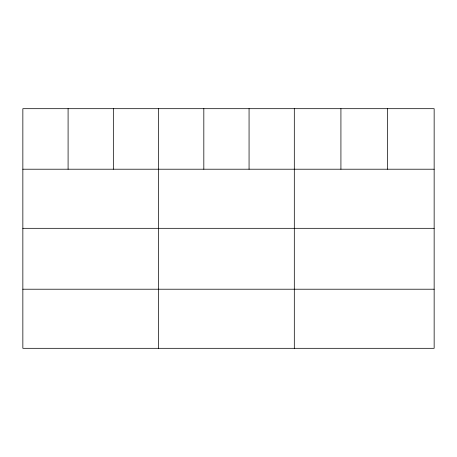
<?xml version="1.0" encoding="UTF-8"?>
<svg xmlns="http://www.w3.org/2000/svg" width="457" height="457" viewBox="0 0 457 457"><rect width="100%" height="100%" fill="white"/><g stroke="black" fill="none" stroke-linecap="round" stroke-linejoin="round"><path stroke-width="0.69" d="M434.15 169.21L434.15 348.314L22.85 348.314L22.85 108.686L434.15 108.686L434.15 169.21L22.85 169.21M22.85 228.317L434.15 228.317M22.85 289.212L434.15 289.212M387.536 108.686L387.536 169.21M340.922 108.686L340.922 169.21M294.308 108.686L294.308 348.314M249.065 108.686L249.065 169.21M203.822 108.686L203.822 169.21M158.579 108.686L158.579 348.314M113.336 108.686L113.336 169.21M68.093 108.686L68.093 169.21"/></g></svg>
